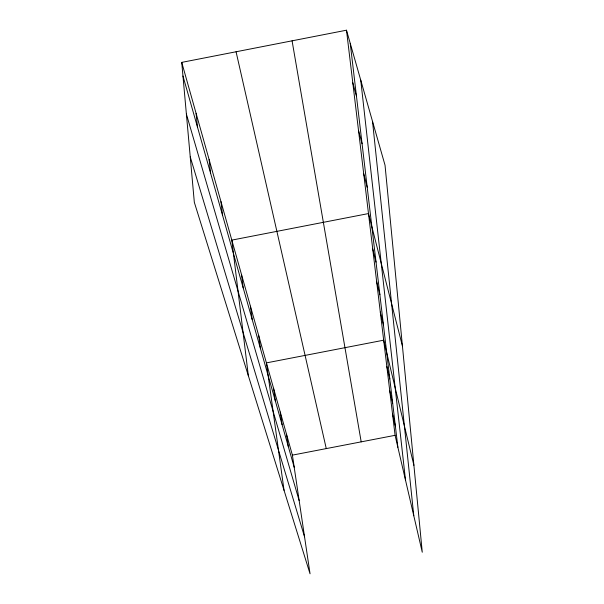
<?xml version="1.0" encoding="UTF-8"?>
<svg xmlns="http://www.w3.org/2000/svg" width="604" height="604" viewBox="0 0 604 604"><rect width="100%" height="100%" fill="white"/><g stroke="black" fill="none" stroke-linecap="round" stroke-linejoin="round"><path stroke-width="0.91" d="M181.736 62.378L292.396 455.129L310.048 573.8L194.329 202.31L181.736 62.378L346.485 30.2L385.035 165.217L422.264 552.23L395.091 435.318L346.485 30.2M292.396 455.129L395.091 435.318M190.245 156.897L304.537 536.767M186.394 114.118L299.161 500.61M182.959 76.013L294.208 467.307M352.789 82.771L356.451 96.036M358.512 130.434L362.075 143.737M363.721 173.854L367.194 187.134M402.423 345.941L368.485 213.567L231.815 240.113L248.35 375.741M372.736 248.999L376.035 262.106M376.662 281.728L379.886 294.707M380.301 312.041L383.442 324.877M413.906 465.314L383.676 340.195L266.402 362.891L284.046 490.335M386.824 366.424L389.814 378.942M389.761 390.909L392.683 403.261M392.517 413.823L395.371 426.001M236.066 51.763L326.273 448.591M292.079 40.823L361.192 441.856M286.522 434.284L288.334 446.65M280.264 412.064L282.068 424.62M273.574 388.319L275.371 401.064M258.708 335.582L260.483 348.682M250.433 306.19L252.17 319.448M241.494 274.465L243.193 287.874M350.237 43.352L397.877 447.307M220.966 201.615L222.544 215.251M360.739 80.121L405.511 480.127M209.105 159.532L210.6 173.22M372.525 121.396L413.785 515.748M196.089 113.325L197.463 127.029"/></g></svg>
